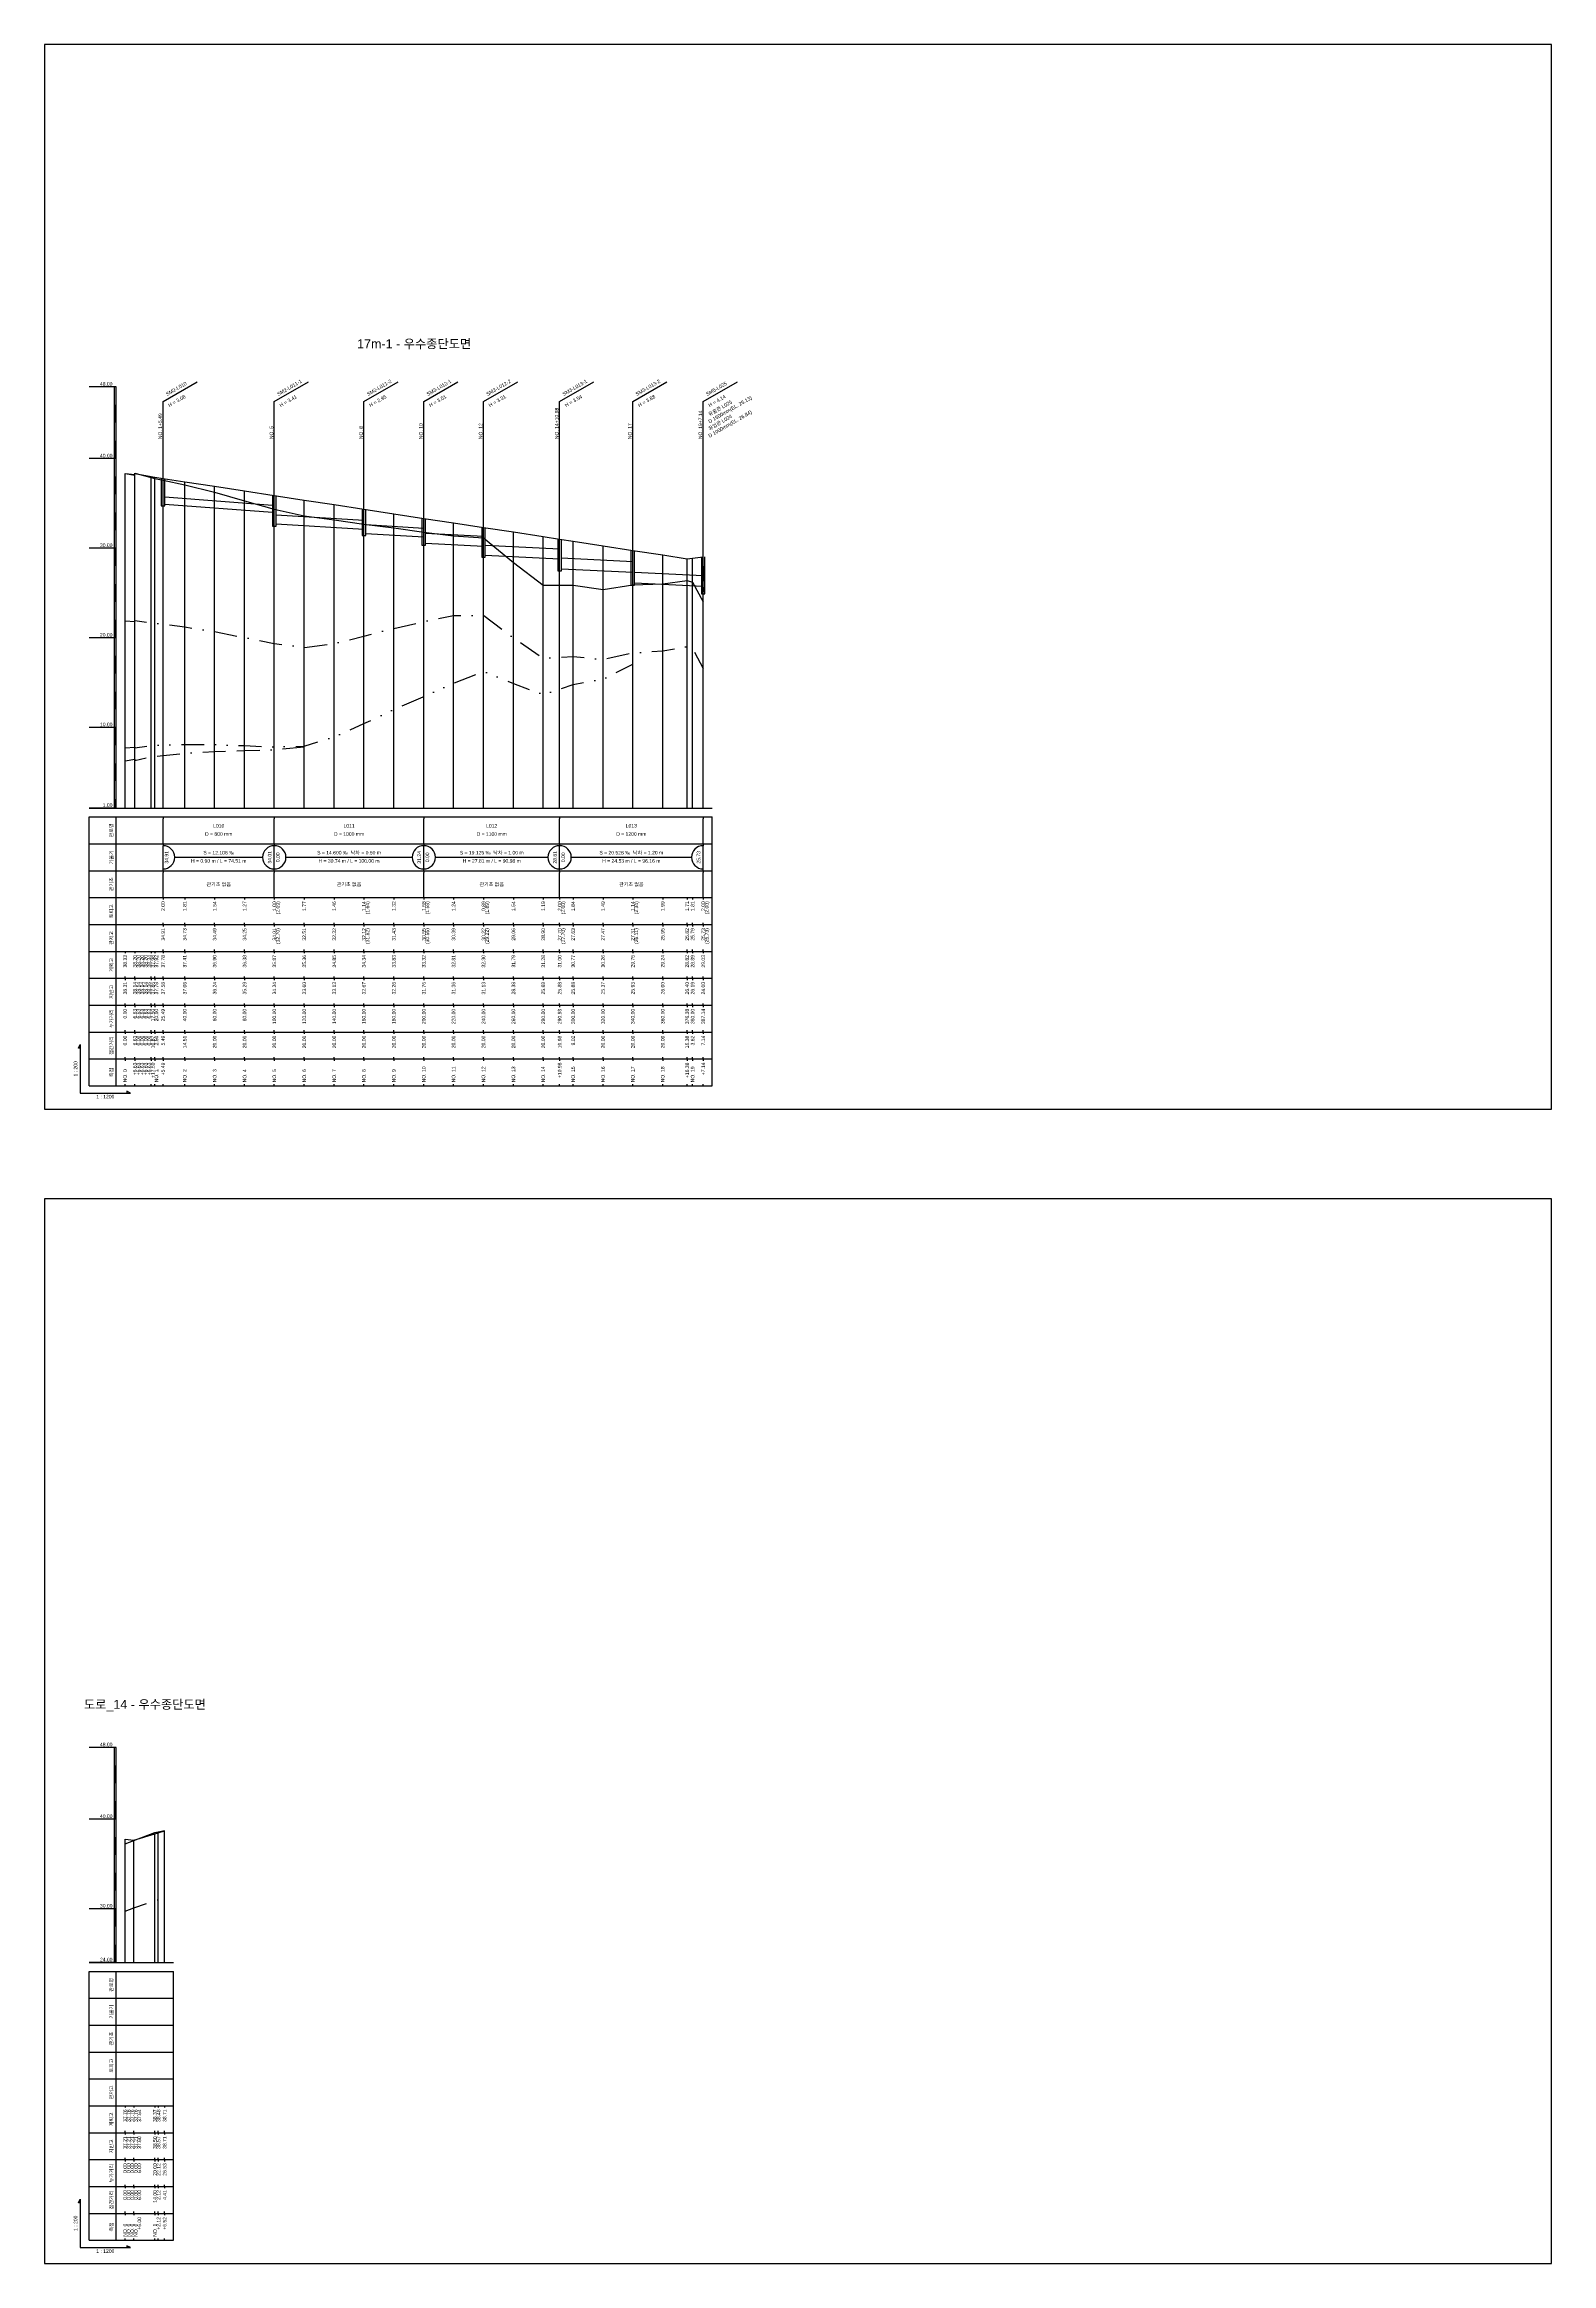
# Model space of a CAD drawing. Header units: millimetres. Extents: x -105495 to 3444, y -108190 to 2013.
# Drawn here: x 20 to 861, y -28336 to -27098 of the extents above; entities that cross this region are included whole.
import ezdxf
from ezdxf.enums import TextEntityAlignment as Align

# ---------------------------------------------------------------- set-up
doc = ezdxf.new("R2010")
doc.units = ezdxf.units.MM
for name, pattern in [('BORDER', [44.45, 12.7, -6.35, 12.7, -6.35, 0, -6.35]), ('DASHDOT', [25.4, 12.7, -6.35, 0, -6.35]), ('DIVIDE', [31.75, 12.7, -6.35, 0, -6.35, 0, -6.35])]:
    doc.linetypes.add(name, pattern=pattern)
for name, color, linetype in [('KZ_종단_계획선', 1, 'Continuous'), ('KZ_종단_관로', 4, 'Continuous'), ('KZ_종단_깃발', 7, 'Continuous'), ('KZ_종단_노선명', 7, 'Continuous'), ('KZ_종단_도각', 7, 'Continuous'), ('KZ_종단_맨홀', 4, 'Continuous'), ('KZ_종단_수직선', 7, 'Continuous'), ('KZ_종단_암선1', 56, 'DASHDOT'), ('KZ_종단_암선2', 4, 'DIVIDE'), ('KZ_종단_암선3', 6, 'BORDER'), ('KZ_종단_원형관', 4, 'Continuous'), ('KZ_종단_지반선', 3, 'Continuous'), ('KZ_종단_테이블문자', 7, 'Continuous'), ('KZ_종단_테이블선', 7, 'Continuous'), ('KZ_종단_폴대', 7, 'Continuous')]:
    doc.layers.add(name, color=color, linetype=linetype)
doc.styles.get("Standard").update_dxf_attribs({"font": 'arial.ttf'})

msp = doc.modelspace()

# ---------------------------------------------------------------- linework, layer by layer
at = {"layer": 'KZ_종단_계획선'}
for points in [[(65, -27337.3), (70.5, -27338), (70.5, -27338), (70.5, -27338), (70.5, -27338), (70.5, -27337.3), (79.6, -27339.1), (81.7, -27339.4), (86.2, -27340.1), (98.3, -27342), (115, -27344.5), (131.7, -27347.1), (148.3, -27349.6), (165, -27352.2), (181.7, -27354.7), (198.3, -27357.3), (215, -27359.8), (231.7, -27362.4), (248.3, -27364.9), (265, -27367.5), (281.7, -27370), (298.3, -27372.6), (307.5, -27374), (315, -27375.2), (331.7, -27377.7), (348.3, -27380.3), (365, -27382.8), (378.6, -27384.9), (381.7, -27384.6), (387.6, -27383.9)], [(65, -28099.2), (65, -28099.2), (65, -28099.2), (65, -28099.2), (70, -28099.8), (81.7, -28096.2), (83.4, -28095.6), (87.1, -28094.5)]]:
    msp.add_lwpolyline(points, dxfattribs=at)
at = {"layer": 'KZ_종단_관로'}
for p, q in [((87.2, -27350.4), (147.3, -27355)), ((87.2, -27354.4), (147.3, -27359)), ((149.3, -27360.5), (198.3, -27363.4)), ((149.3, -27365.5), (198.3, -27368.4)), ((199.3, -27365.9), (231.7, -27367.8)), ((199.3, -27370.9), (231.7, -27372.8)), ((232.7, -27370.7), (265, -27372.4)), ((232.7, -27376.2), (265, -27377.9)), ((266, -27377.4), (307.5, -27379.4)), ((266, -27382.9), (307.5, -27384.9)), ((308.5, -27384.5), (348.3, -27386.4)), ((308.5, -27390.5), (348.3, -27392.4)), ((349.3, -27392.4), (387.6, -27394.3)), ((349.3, -27398.4), (387.6, -27400.3))]:
    msp.add_line(p, q, dxfattribs=at)
at = {"layer": 'KZ_종단_깃발'}
for p, q in [((86.2, -27297.2), (105.3, -27286.2)), ((86.2, -27524), (86.2, -27297.2)), ((148.3, -27297.2), (167.4, -27286.2)), ((148.3, -27524), (148.3, -27297.2)), ((198.3, -27297.2), (217.4, -27286.2)), ((198.3, -27524), (198.3, -27297.2)), ((231.7, -27297.2), (250.7, -27286.2)), ((231.7, -27524), (231.7, -27297.2)), ((265, -27297.2), (284.1, -27286.2)), ((265, -27524), (265, -27297.2)), ((307.5, -27297.2), (326.5, -27286.2)), ((307.5, -27524), (307.5, -27297.2)), ((348.3, -27297.2), (367.4, -27286.2)), ((348.3, -27524), (348.3, -27297.2)), ((387.6, -27297.2), (406.7, -27286.2)), ((387.6, -27524), (387.6, -27297.2))]:
    msp.add_line(p, q, dxfattribs=at)
at = {"layer": 'KZ_종단_도각'}
for points in [[(20, -27692), (861, -27692), (861, -27098), (20, -27098)], [(20, -28336), (861, -28336), (861, -27742), (20, -27742)]]:
    msp.add_lwpolyline(points, close=True, dxfattribs=at)
at = {"layer": 'KZ_종단_맨홀'}
for points in [[(85.2, -27340.1), (85.2, -27355.5), (87.2, -27355.5), (87.2, -27340.1)], [(147.3, -27349.6), (147.3, -27366.7), (149.3, -27366.7), (149.3, -27349.6)], [(197.3, -27357.3), (197.3, -27372), (199.3, -27372), (199.3, -27357.3)], [(230.7, -27362.4), (230.7, -27377.4), (232.7, -27377.4), (232.7, -27362.4)], [(264, -27367.5), (264, -27384.1), (266, -27384.1), (266, -27367.5)], [(306.5, -27374), (306.5, -27391.7), (308.5, -27391.7), (308.5, -27374)], [(347.3, -27380.3), (347.3, -27399.7), (349.3, -27399.7), (349.3, -27380.3)], [(386.6, -27383.9), (386.6, -27404.6), (388.6, -27404.6), (388.6, -27383.9)]]:
    msp.add_lwpolyline(points, dxfattribs=at)
at = {"layer": 'KZ_종단_수직선'}
for p, q in [((65, -27524), (65, -27337.3)), ((70.5, -27524), (70.5, -27337.3)), ((70.5, -27524), (70.5, -27338)), ((70.5, -27524), (70.5, -27338)), ((70.5, -27524), (70.5, -27338)), ((70.5, -27524), (70.5, -27338)), ((79.6, -27524), (79.6, -27339.1)), ((81.7, -27524), (81.7, -27339.4)), ((86.2, -27524), (86.2, -27340.1)), ((98.3, -27524), (98.3, -27342)), ((115, -27524), (115, -27344.5)), ((131.7, -27524), (131.7, -27347.1)), ((148.3, -27524), (148.3, -27349.6)), ((165, -27524), (165, -27352.2)), ((181.7, -27524), (181.7, -27354.7)), ((198.3, -27524), (198.3, -27357.3)), ((215, -27524), (215, -27359.8)), ((231.7, -27524), (231.7, -27362.4)), ((248.3, -27524), (248.3, -27364.9)), ((265, -27524), (265, -27367.5)), ((281.7, -27524), (281.7, -27370)), ((298.3, -27524), (298.3, -27372.6)), ((307.5, -27524), (307.5, -27374)), ((315, -27524), (315, -27375.2)), ((331.7, -27524), (331.7, -27377.7)), ((348.3, -27524), (348.3, -27380.3)), ((365, -27524), (365, -27382.8)), ((381.7, -27524), (381.7, -27384.6)), ((387.6, -27524), (387.6, -27383.9)), ((378.6, -27524), (378.6, -27384.9)), ((65, -28168), (65, -28099.2)), ((65, -28168), (65, -28099.2)), ((65, -28168), (65, -28099.2)), ((65, -28168), (65, -28099.2)), ((65, -28168), (65, -28099.2)), ((65, -28168), (65, -28099.2)), ((65, -28168), (65, -28099.2)), ((70, -28168), (70, -28099.8)), ((81.7, -28168), (81.7, -28096.2)), ((83.4, -28168), (83.4, -28095.6)), ((87.1, -28168), (87.1, -28094.5))]:
    msp.add_line(p, q, dxfattribs=at)
at = {"layer": 'KZ_종단_암선1', "flags": 128}
for points in [[(65, -27419.6), (70.5, -27420), (70.5, -27420), (70.5, -27420), (70.5, -27420), (70.5, -27419.4), (79.6, -27420.6), (81.7, -27420.8), (86.2, -27421.4), (98.3, -27423), (115, -27425.6), (131.7, -27428.9), (148.3, -27432.2), (165, -27434.4), (181.7, -27432.2), (198.3, -27428.1), (215, -27423.8), (231.7, -27420), (248.3, -27416.6), (265, -27416.5), (281.7, -27429), (298.3, -27440.4), (307.5, -27439.9), (315, -27439.5), (331.7, -27441.1), (348.3, -27437.4), (365, -27436.4), (378.6, -27433.9), (381.7, -27435), (387.6, -27446.1)], [(65, -28139.4), (65, -28139.4), (65, -28139.4), (65, -28139.4), (70, -28137.6), (81.7, -28133.3), (83.4, -28133), (87.1, -28132.3)]]:
    msp.add_lwpolyline(points, dxfattribs=at)
at = {"layer": 'KZ_종단_암선2', "flags": 128}
msp.add_lwpolyline([(65, -27490.5), (70.5, -27490), (70.5, -27490), (70.5, -27490), (70.5, -27490), (70.5, -27490.4), (79.6, -27489.1), (81.7, -27489), (86.2, -27488.9), (98.3, -27488.6), (115, -27488.6), (131.7, -27489.2), (148.3, -27489.9), (165, -27489.5), (181.7, -27484.3), (198.3, -27476.9), (215, -27469.1), (231.7, -27461.8), (248.3, -27454.3), (265, -27447.8), (281.7, -27454.6), (298.3, -27460.7), (307.5, -27457.6), (315, -27455.1), (331.7, -27452.1), (348.3, -27443.8)], dxfattribs=at)
at = {"layer": 'KZ_종단_암선3', "flags": 128}
msp.add_lwpolyline([(65, -27497.7), (70.5, -27496.8), (70.5, -27496.8), (70.5, -27496.8), (70.5, -27496.8), (70.5, -27497.5), (79.6, -27495.3), (81.7, -27495.1), (86.2, -27494.7), (98.3, -27493.5), (115, -27492.4), (131.7, -27491.9), (148.3, -27491.4), (165, -27489.9)], dxfattribs=at)
at = {"layer": 'KZ_종단_원형관'}
for p, q in [((387, -27397), (387.1, -27396.4)), ((387.1, -27391.4), (387.2, -27390.9)), ((387.1, -27391.9), (387.1, -27391.4)), ((387.1, -27392.4), (387.1, -27391.9)), ((387.2, -27392.9), (387.1, -27392.4)), ((387.1, -27396.4), (387.2, -27395.9)), ((387.2, -27390), (387.3, -27389.7)), ((387.2, -27390.4), (387.2, -27390)), ((387.2, -27390.9), (387.2, -27390.4)), ((387.2, -27393.3), (387.2, -27392.9)), ((387.2, -27393.8), (387.2, -27393.3)), ((387.3, -27394.1), (387.2, -27393.8)), ((387.2, -27395.9), (387.3, -27395.5)), ((387.3, -27389.7), (387.4, -27389.4)), ((387.4, -27394.4), (387.3, -27394.1)), ((387.3, -27395.5), (387.4, -27395.1)), ((387.4, -27389.4), (387.5, -27389.2)), ((387.5, -27394.6), (387.4, -27394.4)), ((387.4, -27395.1), (387.5, -27395)), ((387.5, -27389), (387.6, -27389)), ((387.5, -27389.2), (387.5, -27389)), ((387.5, -27394.8), (387.5, -27394.6)), ((387.6, -27394.8), (387.5, -27394.8)), ((387.5, -27395), (387.6, -27394.9)), ((387.6, -27389), (387.7, -27389)), ((387.7, -27394.8), (387.6, -27394.8)), ((387.6, -27394.9), (387.7, -27395)), ((387.7, -27389), (387.8, -27389.2)), ((387.8, -27394.6), (387.7, -27394.8)), ((387.7, -27395), (387.9, -27395.1)), ((387.8, -27389.2), (387.9, -27389.4)), ((387.9, -27394.4), (387.8, -27394.6)), ((387.9, -27389.4), (387.9, -27389.7)), ((387.9, -27389.7), (388, -27390)), ((388, -27393.8), (387.9, -27394.1)), ((387.9, -27394.1), (387.9, -27394.4)), ((387.9, -27395.1), (388, -27395.5)), ((388, -27390), (388, -27390.4)), ((388, -27390.4), (388.1, -27390.9)), ((388.1, -27392.9), (388, -27393.3)), ((388, -27393.3), (388, -27393.8)), ((388, -27395.5), (388.1, -27395.9)), ((388.1, -27390.9), (388.1, -27391.4)), ((388.1, -27391.4), (388.1, -27391.9)), ((388.1, -27391.9), (388.1, -27392.4)), ((388.1, -27392.4), (388.1, -27392.9)), ((388.1, -27395.9), (388.2, -27396.4)), ((388.2, -27396.4), (388.2, -27397)), ((386.9, -27398.4), (387, -27397.7)), ((386.9, -27399.1), (386.9, -27398.4)), ((386.9, -27399.9), (386.9, -27399.1)), ((387, -27400.6), (386.9, -27399.9)), ((387, -27397.7), (387, -27397)), ((387, -27401.2), (387, -27400.6)), ((387.1, -27401.8), (387, -27401.2)), ((387.2, -27402.4), (387.1, -27401.8)), ((387.3, -27402.8), (387.2, -27402.4)), ((387.4, -27403.1), (387.3, -27402.8)), ((387.5, -27403.3), (387.4, -27403.1)), ((387.6, -27403.3), (387.5, -27403.3)), ((387.7, -27403.3), (387.6, -27403.3)), ((387.9, -27403.1), (387.7, -27403.3)), ((388, -27402.8), (387.9, -27403.1)), ((388.1, -27402.4), (388, -27402.8)), ((388.2, -27401.8), (388.1, -27402.4)), ((388.2, -27397), (388.3, -27397.7)), ((388.3, -27400.6), (388.2, -27401.2)), ((388.2, -27401.2), (388.2, -27401.8)), ((388.3, -27397.7), (388.3, -27398.4)), ((388.3, -27398.4), (388.3, -27399.1)), ((388.3, -27399.1), (388.3, -27399.9)), ((388.3, -27399.9), (388.3, -27400.6))]:
    msp.add_line(p, q, dxfattribs=at)
at = {"layer": 'KZ_종단_지반선', "flags": 128}
for points in [[(65, -27337.4), (70.5, -27338.3), (70.5, -27338.3), (70.5, -27338.3), (70.5, -27338.3), (70.5, -27337.2), (79.6, -27339.7), (81.7, -27340.1), (86.2, -27341.1), (98.3, -27343.7), (115, -27347.8), (131.7, -27352.6), (148.3, -27357.3), (165, -27361), (181.7, -27363.3), (198.3, -27365.7), (215, -27367.7), (231.7, -27370.2), (248.3, -27372.2), (265, -27373.3), (281.7, -27387.1), (298.3, -27399.6), (307.5, -27399.6), (315, -27399.6), (331.7, -27402.1), (348.3, -27399.4), (365, -27399), (378.6, -27397), (381.7, -27398), (387.6, -27409)], [(65, -28101.9), (65, -28101.9), (65, -28101.9), (65, -28101.9), (70, -28100), (81.7, -28095.5), (83.4, -28095.2), (87.1, -28094.4)]]:
    msp.add_lwpolyline(points, dxfattribs=at)
at = {"layer": 'KZ_종단_테이블문자'}
for p, q in [((86.2, -27529), (86.2, -27530)), ((86.2, -27543), (86.2, -27530)), ((148.3, -27529), (148.3, -27530)), ((148.3, -27529), (148.3, -27530)), ((148.3, -27543), (148.3, -27530)), ((148.3, -27543), (148.3, -27530)), ((231.7, -27529), (231.7, -27530)), ((231.7, -27529), (231.7, -27530)), ((231.7, -27543), (231.7, -27530)), ((231.7, -27543), (231.7, -27530)), ((307.5, -27529), (307.5, -27530)), ((307.5, -27529), (307.5, -27530)), ((307.5, -27543), (307.5, -27530)), ((307.5, -27543), (307.5, -27530)), ((387.6, -27529), (387.6, -27530)), ((387.6, -27543), (387.6, -27530)), ((86.2, -27544), (86.2, -27543)), ((86.2, -27544), (86.2, -27545)), ((86.2, -27558), (86.2, -27545)), ((148.3, -27544), (148.3, -27543)), ((148.3, -27544), (148.3, -27543)), ((148.3, -27544), (148.3, -27545)), ((148.3, -27544), (148.3, -27545)), ((148.3, -27558), (148.3, -27545)), ((148.3, -27558), (148.3, -27545)), ((231.7, -27544), (231.7, -27543)), ((231.7, -27544), (231.7, -27543)), ((231.7, -27544), (231.7, -27545)), ((231.7, -27544), (231.7, -27545)), ((231.7, -27558), (231.7, -27545)), ((231.7, -27558), (231.7, -27545)), ((307.5, -27544), (307.5, -27543)), ((307.5, -27544), (307.5, -27543)), ((307.5, -27544), (307.5, -27545)), ((307.5, -27544), (307.5, -27545)), ((307.5, -27558), (307.5, -27545)), ((307.5, -27558), (307.5, -27545)), ((387.6, -27544), (387.6, -27543)), ((387.6, -27544), (387.6, -27545)), ((387.6, -27558), (387.6, -27545)), ((92.7, -27551.5), (141.9, -27551.5)), ((154.7, -27551.5), (225.2, -27551.5)), ((238.1, -27551.5), (301.1, -27551.5)), ((313.9, -27551.5), (381.2, -27551.5)), ((86.2, -27559), (86.2, -27558)), ((86.2, -27559), (86.2, -27560)), ((86.2, -27573), (86.2, -27560)), ((148.3, -27559), (148.3, -27558)), ((148.3, -27559), (148.3, -27558)), ((148.3, -27559), (148.3, -27560)), ((148.3, -27559), (148.3, -27560)), ((148.3, -27573), (148.3, -27560)), ((148.3, -27573), (148.3, -27560)), ((231.7, -27559), (231.7, -27558)), ((231.7, -27559), (231.7, -27558)), ((231.7, -27559), (231.7, -27560)), ((231.7, -27559), (231.7, -27560)), ((231.7, -27573), (231.7, -27560)), ((231.7, -27573), (231.7, -27560)), ((307.5, -27559), (307.5, -27558)), ((307.5, -27559), (307.5, -27558)), ((307.5, -27559), (307.5, -27560)), ((307.5, -27559), (307.5, -27560)), ((307.5, -27573), (307.5, -27560)), ((307.5, -27573), (307.5, -27560)), ((387.6, -27559), (387.6, -27558)), ((387.6, -27559), (387.6, -27560)), ((387.6, -27573), (387.6, -27560)), ((86.2, -27574), (86.2, -27573)), ((148.3, -27574), (148.3, -27573)), ((148.3, -27574), (148.3, -27573)), ((231.7, -27574), (231.7, -27573)), ((231.7, -27574), (231.7, -27573)), ((307.5, -27574), (307.5, -27573)), ((307.5, -27574), (307.5, -27573)), ((387.6, -27574), (387.6, -27573))]:
    msp.add_line(p, q, dxfattribs=at)
for centre, start, end in [((86.2, -27551.5), 270, 90), ((148.3, -27551.5), 90, 270), ((148.3, -27551.5), 270, 90), ((231.7, -27551.5), 90, 270), ((231.7, -27551.5), 270, 90), ((307.5, -27551.5), 90, 270), ((307.5, -27551.5), 270, 90), ((387.6, -27551.5), 90, 270)]:
    msp.add_arc(centre, 6.5, start, end, dxfattribs=at)
at = {"layer": 'KZ_종단_테이블선'}
for p, q in [((45, -27524), (392.6, -27524)), ((45, -27544), (45, -27529)), ((45, -27529), (392.6, -27529)), ((60, -27544), (60, -27529)), ((392.6, -27544), (392.6, -27529)), ((45, -27559), (45, -27544)), ((45, -27544), (392.6, -27544)), ((60, -27559), (60, -27544)), ((392.6, -27559), (392.6, -27544)), ((45, -27574), (45, -27559)), ((45, -27559), (392.6, -27559)), ((60, -27574), (60, -27559)), ((392.6, -27574), (392.6, -27559)), ((45, -27589), (45, -27574)), ((45, -27574), (392.6, -27574)), ((60, -27589), (60, -27574)), ((86.2, -27574), (86.2, -27575)), ((98.3, -27574), (98.3, -27575)), ((115, -27574), (115, -27575)), ((131.7, -27574), (131.7, -27575)), ((148.3, -27574), (148.3, -27575)), ((165, -27574), (165, -27575)), ((181.7, -27574), (181.7, -27575)), ((198.3, -27574), (198.3, -27575)), ((215, -27574), (215, -27575)), ((231.7, -27574), (231.7, -27575)), ((248.3, -27574), (248.3, -27575)), ((265, -27574), (265, -27575)), ((281.7, -27574), (281.7, -27575)), ((298.3, -27574), (298.3, -27575)), ((307.5, -27574), (307.5, -27575)), ((315, -27574), (315, -27575)), ((331.7, -27574), (331.7, -27575)), ((348.3, -27574), (348.3, -27575)), ((365, -27574), (365, -27575)), ((378.6, -27574), (378.6, -27575)), ((381.7, -27574), (381.7, -27575)), ((387.6, -27574), (387.6, -27575)), ((392.6, -27589), (392.6, -27574)), ((45, -27604), (45, -27589)), ((45, -27589), (392.6, -27589)), ((60, -27604), (60, -27589)), ((86.2, -27589), (86.2, -27588)), ((86.2, -27589), (86.2, -27590)), ((98.3, -27589), (98.3, -27588)), ((98.3, -27589), (98.3, -27590)), ((115, -27589), (115, -27588)), ((115, -27589), (115, -27590)), ((131.7, -27589), (131.7, -27588)), ((131.7, -27589), (131.7, -27590)), ((148.3, -27589), (148.3, -27588)), ((148.3, -27589), (148.3, -27590)), ((165, -27589), (165, -27588)), ((165, -27589), (165, -27590)), ((181.7, -27589), (181.7, -27588)), ((181.7, -27589), (181.7, -27590)), ((198.3, -27589), (198.3, -27588)), ((198.3, -27589), (198.3, -27590)), ((215, -27589), (215, -27588)), ((215, -27589), (215, -27590)), ((231.7, -27589), (231.7, -27588)), ((231.7, -27589), (231.7, -27590)), ((248.3, -27589), (248.3, -27588)), ((248.3, -27589), (248.3, -27590)), ((265, -27589), (265, -27588)), ((265, -27589), (265, -27590)), ((281.7, -27589), (281.7, -27588)), ((281.7, -27589), (281.7, -27590)), ((298.3, -27589), (298.3, -27588)), ((298.3, -27589), (298.3, -27590)), ((307.5, -27589), (307.5, -27588)), ((307.5, -27589), (307.5, -27590)), ((315, -27589), (315, -27588)), ((315, -27589), (315, -27590)), ((331.7, -27589), (331.7, -27588)), ((331.7, -27589), (331.7, -27590)), ((348.3, -27589), (348.3, -27588)), ((348.3, -27589), (348.3, -27590)), ((365, -27589), (365, -27588)), ((365, -27589), (365, -27590)), ((378.6, -27589), (378.6, -27588)), ((378.6, -27589), (378.6, -27590)), ((381.7, -27589), (381.7, -27588)), ((381.7, -27589), (381.7, -27590)), ((387.6, -27589), (387.6, -27588)), ((387.6, -27589), (387.6, -27590)), ((392.6, -27604), (392.6, -27589)), ((45, -27619), (45, -27604)), ((45, -27604), (392.6, -27604)), ((60, -27619), (60, -27604)), ((65, -27604), (65, -27605)), ((70.5, -27604), (70.5, -27605)), ((70.5, -27604), (70.5, -27605)), ((70.5, -27604), (70.5, -27605)), ((70.5, -27604), (70.5, -27605)), ((70.5, -27604), (70.5, -27605)), ((79.6, -27604), (79.6, -27605)), ((81.7, -27604), (81.7, -27605)), ((86.2, -27604), (86.2, -27603)), ((86.2, -27604), (86.2, -27605)), ((98.3, -27604), (98.3, -27603)), ((98.3, -27604), (98.3, -27605)), ((115, -27604), (115, -27603)), ((115, -27604), (115, -27605)), ((131.7, -27604), (131.7, -27603)), ((131.7, -27604), (131.7, -27605)), ((148.3, -27604), (148.3, -27603)), ((148.3, -27604), (148.3, -27605)), ((165, -27604), (165, -27603)), ((165, -27604), (165, -27605)), ((181.7, -27604), (181.7, -27603)), ((181.7, -27604), (181.7, -27605)), ((198.3, -27604), (198.3, -27603)), ((198.3, -27604), (198.3, -27605)), ((215, -27604), (215, -27603)), ((215, -27604), (215, -27605)), ((231.7, -27604), (231.7, -27603)), ((231.7, -27604), (231.7, -27605)), ((248.3, -27604), (248.3, -27603)), ((248.3, -27604), (248.3, -27605)), ((265, -27604), (265, -27603)), ((265, -27604), (265, -27605)), ((281.7, -27604), (281.7, -27603)), ((281.7, -27604), (281.7, -27605)), ((298.3, -27604), (298.3, -27603)), ((298.3, -27604), (298.3, -27605)), ((307.5, -27604), (307.5, -27603)), ((307.5, -27604), (307.5, -27605)), ((315, -27604), (315, -27603)), ((315, -27604), (315, -27605)), ((331.7, -27604), (331.7, -27603)), ((331.7, -27604), (331.7, -27605)), ((348.3, -27604), (348.3, -27603)), ((348.3, -27604), (348.3, -27605)), ((365, -27604), (365, -27603)), ((365, -27604), (365, -27605)), ((378.6, -27604), (378.6, -27603)), ((378.6, -27604), (378.6, -27605)), ((381.7, -27604), (381.7, -27603)), ((381.7, -27604), (381.7, -27605)), ((387.6, -27604), (387.6, -27603)), ((387.6, -27604), (387.6, -27605)), ((392.6, -27619), (392.6, -27604)), ((45, -27634), (45, -27619)), ((45, -27619), (392.6, -27619)), ((60, -27634), (60, -27619)), ((65, -27619), (65, -27618)), ((65, -27619), (65, -27620)), ((70.5, -27619), (70.5, -27618)), ((70.5, -27619), (70.5, -27618)), ((70.5, -27619), (70.5, -27618)), ((70.5, -27619), (70.5, -27618)), ((70.5, -27619), (70.5, -27618)), ((70.5, -27619), (70.5, -27620)), ((70.5, -27619), (70.5, -27620)), ((70.5, -27619), (70.5, -27620)), ((70.5, -27619), (70.5, -27620)), ((70.5, -27619), (70.5, -27620)), ((79.6, -27619), (79.6, -27618)), ((79.6, -27619), (79.6, -27620)), ((81.7, -27619), (81.7, -27618)), ((81.7, -27619), (81.7, -27620)), ((86.2, -27619), (86.2, -27618)), ((86.2, -27619), (86.2, -27620)), ((98.3, -27619), (98.3, -27618)), ((98.3, -27619), (98.3, -27620)), ((115, -27619), (115, -27618)), ((115, -27619), (115, -27620)), ((131.7, -27619), (131.7, -27618)), ((131.7, -27619), (131.7, -27620)), ((148.3, -27619), (148.3, -27618)), ((148.3, -27619), (148.3, -27620)), ((165, -27619), (165, -27618)), ((165, -27619), (165, -27620)), ((181.7, -27619), (181.7, -27618)), ((181.7, -27619), (181.7, -27620)), ((198.3, -27619), (198.3, -27618)), ((198.3, -27619), (198.3, -27620)), ((215, -27619), (215, -27618)), ((215, -27619), (215, -27620)), ((231.7, -27619), (231.7, -27618)), ((231.7, -27619), (231.7, -27620)), ((248.3, -27619), (248.3, -27618)), ((248.3, -27619), (248.3, -27620)), ((265, -27619), (265, -27618)), ((265, -27619), (265, -27620)), ((281.7, -27619), (281.7, -27618)), ((281.7, -27619), (281.7, -27620)), ((298.3, -27619), (298.3, -27618)), ((298.3, -27619), (298.3, -27620)), ((307.5, -27619), (307.5, -27618)), ((307.5, -27619), (307.5, -27620)), ((315, -27619), (315, -27618)), ((315, -27619), (315, -27620)), ((331.7, -27619), (331.7, -27618)), ((331.7, -27619), (331.7, -27620)), ((348.3, -27619), (348.3, -27618)), ((348.3, -27619), (348.3, -27620)), ((365, -27619), (365, -27618)), ((365, -27619), (365, -27620)), ((378.6, -27619), (378.6, -27618)), ((378.6, -27619), (378.6, -27620)), ((381.7, -27619), (381.7, -27618)), ((381.7, -27619), (381.7, -27620)), ((387.6, -27619), (387.6, -27618)), ((387.6, -27619), (387.6, -27620)), ((392.6, -27634), (392.6, -27619)), ((45, -27649), (45, -27634)), ((45, -27634), (392.6, -27634)), ((60, -27649), (60, -27634)), ((65, -27634), (65, -27633)), ((65, -27634), (65, -27635)), ((70.5, -27634), (70.5, -27633)), ((70.5, -27634), (70.5, -27633)), ((70.5, -27634), (70.5, -27633)), ((70.5, -27634), (70.5, -27633)), ((70.5, -27634), (70.5, -27633)), ((70.5, -27634), (70.5, -27635)), ((70.5, -27634), (70.5, -27635)), ((70.5, -27634), (70.5, -27635)), ((70.5, -27634), (70.5, -27635)), ((70.5, -27634), (70.5, -27635)), ((79.6, -27634), (79.6, -27633)), ((79.6, -27634), (79.6, -27635)), ((81.7, -27634), (81.7, -27633)), ((81.7, -27634), (81.7, -27635)), ((86.2, -27634), (86.2, -27633)), ((86.2, -27634), (86.2, -27635)), ((98.3, -27634), (98.3, -27633)), ((98.3, -27634), (98.3, -27635)), ((115, -27634), (115, -27633)), ((115, -27634), (115, -27635)), ((131.7, -27634), (131.7, -27633)), ((131.7, -27634), (131.7, -27635)), ((148.3, -27634), (148.3, -27633)), ((148.3, -27634), (148.3, -27635)), ((165, -27634), (165, -27633)), ((165, -27634), (165, -27635)), ((181.7, -27634), (181.7, -27633)), ((181.7, -27634), (181.7, -27635)), ((198.3, -27634), (198.3, -27633)), ((198.3, -27634), (198.3, -27635)), ((215, -27634), (215, -27633)), ((215, -27634), (215, -27635)), ((231.7, -27634), (231.7, -27633)), ((231.7, -27634), (231.7, -27635)), ((248.3, -27634), (248.3, -27633)), ((248.3, -27634), (248.3, -27635)), ((265, -27634), (265, -27633)), ((265, -27634), (265, -27635)), ((281.7, -27634), (281.7, -27633)), ((281.7, -27634), (281.7, -27635)), ((298.3, -27634), (298.3, -27633)), ((298.3, -27634), (298.3, -27635)), ((307.5, -27634), (307.5, -27633)), ((307.5, -27634), (307.5, -27635)), ((315, -27634), (315, -27633)), ((315, -27634), (315, -27635)), ((331.7, -27634), (331.7, -27633)), ((331.7, -27634), (331.7, -27635)), ((348.3, -27634), (348.3, -27633)), ((348.3, -27634), (348.3, -27635)), ((365, -27634), (365, -27633)), ((365, -27634), (365, -27635)), ((378.6, -27634), (378.6, -27633)), ((378.6, -27634), (378.6, -27635)), ((381.7, -27634), (381.7, -27633)), ((381.7, -27634), (381.7, -27635)), ((387.6, -27634), (387.6, -27633)), ((387.6, -27634), (387.6, -27635)), ((392.6, -27649), (392.6, -27634)), ((45, -27664), (45, -27649)), ((45, -27649), (392.6, -27649)), ((60, -27664), (60, -27649)), ((65, -27649), (65, -27648)), ((65, -27649), (65, -27650)), ((70.5, -27649), (70.5, -27648)), ((70.5, -27649), (70.5, -27648)), ((70.5, -27649), (70.5, -27648)), ((70.5, -27649), (70.5, -27648)), ((70.5, -27649), (70.5, -27648)), ((70.5, -27649), (70.5, -27650)), ((70.5, -27649), (70.5, -27650)), ((70.5, -27649), (70.5, -27650)), ((70.5, -27649), (70.5, -27650)), ((70.5, -27649), (70.5, -27650)), ((79.6, -27649), (79.6, -27648)), ((79.6, -27649), (79.6, -27650)), ((81.7, -27649), (81.7, -27648)), ((81.7, -27649), (81.7, -27650)), ((86.2, -27649), (86.2, -27648)), ((86.2, -27649), (86.2, -27650)), ((98.3, -27649), (98.3, -27648)), ((98.3, -27649), (98.3, -27650)), ((115, -27649), (115, -27648)), ((115, -27649), (115, -27650)), ((131.7, -27649), (131.7, -27648)), ((131.7, -27649), (131.7, -27650)), ((148.3, -27649), (148.3, -27648)), ((148.3, -27649), (148.3, -27650)), ((165, -27649), (165, -27648)), ((165, -27649), (165, -27650)), ((181.7, -27649), (181.7, -27648)), ((181.7, -27649), (181.7, -27650)), ((198.3, -27649), (198.3, -27648)), ((198.3, -27649), (198.3, -27650)), ((215, -27649), (215, -27648)), ((215, -27649), (215, -27650)), ((231.7, -27649), (231.7, -27648)), ((231.7, -27649), (231.7, -27650)), ((248.3, -27649), (248.3, -27648)), ((248.3, -27649), (248.3, -27650)), ((265, -27649), (265, -27648)), ((265, -27649), (265, -27650)), ((281.7, -27649), (281.7, -27648)), ((281.7, -27649), (281.7, -27650)), ((298.3, -27649), (298.3, -27648)), ((298.3, -27649), (298.3, -27650)), ((307.5, -27649), (307.5, -27648)), ((307.5, -27649), (307.5, -27650)), ((315, -27649), (315, -27648)), ((315, -27649), (315, -27650)), ((331.7, -27649), (331.7, -27648)), ((331.7, -27649), (331.7, -27650)), ((348.3, -27649), (348.3, -27648)), ((348.3, -27649), (348.3, -27650)), ((365, -27649), (365, -27648)), ((365, -27649), (365, -27650)), ((378.6, -27649), (378.6, -27648)), ((378.6, -27649), (378.6, -27650)), ((381.7, -27649), (381.7, -27648)), ((381.7, -27649), (381.7, -27650)), ((387.6, -27649), (387.6, -27648)), ((387.6, -27649), (387.6, -27650)), ((392.6, -27664), (392.6, -27649)), ((45, -27679), (45, -27664)), ((45, -27664), (392.6, -27664)), ((60, -27679), (60, -27664)), ((65, -27664), (65, -27663)), ((65, -27664), (65, -27665)), ((70.5, -27664), (70.5, -27663)), ((70.5, -27664), (70.5, -27663)), ((70.5, -27664), (70.5, -27663)), ((70.5, -27664), (70.5, -27663)), ((70.5, -27664), (70.5, -27663)), ((70.5, -27664), (70.5, -27665)), ((70.5, -27664), (70.5, -27665)), ((70.5, -27664), (70.5, -27665)), ((70.5, -27664), (70.5, -27665)), ((70.5, -27664), (70.5, -27665)), ((79.6, -27664), (79.6, -27663)), ((79.6, -27664), (79.6, -27665)), ((81.7, -27664), (81.7, -27663)), ((81.7, -27664), (81.7, -27665)), ((86.2, -27664), (86.2, -27663)), ((86.2, -27664), (86.2, -27665)), ((98.3, -27664), (98.3, -27663)), ((98.3, -27664), (98.3, -27665)), ((115, -27664), (115, -27663)), ((115, -27664), (115, -27665)), ((131.7, -27664), (131.7, -27663)), ((131.7, -27664), (131.7, -27665)), ((148.3, -27664), (148.3, -27663)), ((148.3, -27664), (148.3, -27665)), ((165, -27664), (165, -27663)), ((165, -27664), (165, -27665)), ((181.7, -27664), (181.7, -27663)), ((181.7, -27664), (181.7, -27665)), ((198.3, -27664), (198.3, -27663)), ((198.3, -27664), (198.3, -27665)), ((215, -27664), (215, -27663)), ((215, -27664), (215, -27665)), ((231.7, -27664), (231.7, -27663)), ((231.7, -27664), (231.7, -27665)), ((248.3, -27664), (248.3, -27663)), ((248.3, -27664), (248.3, -27665)), ((265, -27664), (265, -27663)), ((265, -27664), (265, -27665)), ((281.7, -27664), (281.7, -27663)), ((281.7, -27664), (281.7, -27665)), ((298.3, -27664), (298.3, -27663)), ((298.3, -27664), (298.3, -27665)), ((307.5, -27664), (307.5, -27663)), ((307.5, -27664), (307.5, -27665)), ((315, -27664), (315, -27663)), ((315, -27664), (315, -27665)), ((331.7, -27664), (331.7, -27663)), ((331.7, -27664), (331.7, -27665)), ((348.3, -27664), (348.3, -27663)), ((348.3, -27664), (348.3, -27665)), ((365, -27664), (365, -27663)), ((365, -27664), (365, -27665)), ((378.6, -27664), (378.6, -27663)), ((378.6, -27664), (378.6, -27665)), ((381.7, -27664), (381.7, -27663)), ((381.7, -27664), (381.7, -27665)), ((387.6, -27664), (387.6, -27663)), ((387.6, -27664), (387.6, -27665)), ((392.6, -27679), (392.6, -27664)), ((45, -27679), (392.6, -27679)), ((65, -27679), (65, -27678)), ((70.5, -27679), (70.5, -27678)), ((70.5, -27679), (70.5, -27678)), ((70.5, -27679), (70.5, -27678)), ((70.5, -27679), (70.5, -27678)), ((70.5, -27679), (70.5, -27678)), ((79.6, -27679), (79.6, -27678)), ((81.7, -27679), (81.7, -27678)), ((86.2, -27679), (86.2, -27678)), ((98.3, -27679), (98.3, -27678)), ((115, -27679), (115, -27678)), ((131.7, -27679), (131.7, -27678)), ((148.3, -27679), (148.3, -27678)), ((165, -27679), (165, -27678)), ((181.7, -27679), (181.7, -27678)), ((198.3, -27679), (198.3, -27678)), ((215, -27679), (215, -27678)), ((231.7, -27679), (231.7, -27678)), ((248.3, -27679), (248.3, -27678)), ((265, -27679), (265, -27678)), ((281.7, -27679), (281.7, -27678)), ((298.3, -27679), (298.3, -27678)), ((307.5, -27679), (307.5, -27678)), ((315, -27679), (315, -27678)), ((331.7, -27679), (331.7, -27678)), ((348.3, -27679), (348.3, -27678)), ((365, -27679), (365, -27678)), ((378.6, -27679), (378.6, -27678)), ((381.7, -27679), (381.7, -27678)), ((387.6, -27679), (387.6, -27678)), ((45, -28168), (92.1, -28168)), ((45, -28188), (45, -28173)), ((45, -28173), (92.1, -28173)), ((60, -28188), (60, -28173)), ((92.1, -28188), (92.1, -28173)), ((45, -28203), (45, -28188)), ((45, -28188), (92.1, -28188)), ((60, -28203), (60, -28188)), ((92.1, -28203), (92.1, -28188)), ((45, -28218), (45, -28203)), ((45, -28203), (92.1, -28203)), ((60, -28218), (60, -28203)), ((92.1, -28218), (92.1, -28203)), ((45, -28233), (45, -28218)), ((45, -28218), (92.1, -28218)), ((60, -28233), (60, -28218)), ((92.1, -28233), (92.1, -28218)), ((45, -28248), (45, -28233)), ((45, -28233), (92.1, -28233)), ((60, -28248), (60, -28233)), ((92.1, -28248), (92.1, -28233)), ((45, -28263), (45, -28248)), ((45, -28248), (92.1, -28248)), ((60, -28263), (60, -28248)), ((65, -28248), (65, -28249)), ((65, -28248), (65, -28249)), ((65, -28248), (65, -28249)), ((65, -28248), (65, -28249)), ((70, -28248), (70, -28249)), ((81.7, -28248), (81.7, -28249)), ((83.4, -28248), (83.4, -28249)), ((87.1, -28248), (87.1, -28249)), ((92.1, -28263), (92.1, -28248)), ((45, -28278), (45, -28263)), ((45, -28263), (92.1, -28263)), ((60, -28278), (60, -28263)), ((65, -28263), (65, -28262)), ((65, -28263), (65, -28262)), ((65, -28263), (65, -28262)), ((65, -28263), (65, -28262)), ((65, -28263), (65, -28264)), ((65, -28263), (65, -28264)), ((65, -28263), (65, -28264)), ((65, -28263), (65, -28264)), ((70, -28263), (70, -28262)), ((70, -28263), (70, -28264)), ((81.7, -28263), (81.7, -28262)), ((81.7, -28263), (81.7, -28264)), ((83.4, -28263), (83.4, -28262)), ((83.4, -28263), (83.4, -28264)), ((87.1, -28263), (87.1, -28262)), ((87.1, -28263), (87.1, -28264)), ((92.1, -28278), (92.1, -28263)), ((45, -28293), (45, -28278)), ((45, -28278), (92.1, -28278)), ((60, -28293), (60, -28278)), ((65, -28278), (65, -28277)), ((65, -28278), (65, -28277)), ((65, -28278), (65, -28277)), ((65, -28278), (65, -28277)), ((65, -28278), (65, -28279)), ((65, -28278), (65, -28279)), ((65, -28278), (65, -28279)), ((65, -28278), (65, -28279)), ((70, -28278), (70, -28277)), ((70, -28278), (70, -28279)), ((81.7, -28278), (81.7, -28277)), ((81.7, -28278), (81.7, -28279)), ((83.4, -28278), (83.4, -28277)), ((83.4, -28278), (83.4, -28279)), ((87.1, -28278), (87.1, -28277)), ((87.1, -28278), (87.1, -28279)), ((92.1, -28293), (92.1, -28278)), ((45, -28308), (45, -28293)), ((45, -28293), (92.1, -28293)), ((60, -28308), (60, -28293)), ((65, -28293), (65, -28292)), ((65, -28293), (65, -28292)), ((65, -28293), (65, -28292)), ((65, -28293), (65, -28292)), ((65, -28293), (65, -28294)), ((65, -28293), (65, -28294)), ((65, -28293), (65, -28294)), ((65, -28293), (65, -28294)), ((70, -28293), (70, -28292)), ((70, -28293), (70, -28294)), ((81.7, -28293), (81.7, -28292)), ((81.7, -28293), (81.7, -28294)), ((83.4, -28293), (83.4, -28292)), ((83.4, -28293), (83.4, -28294)), ((87.1, -28293), (87.1, -28292)), ((87.1, -28293), (87.1, -28294)), ((92.1, -28308), (92.1, -28293)), ((45, -28323), (45, -28308)), ((45, -28308), (92.1, -28308)), ((60, -28323), (60, -28308)), ((65, -28308), (65, -28307)), ((65, -28308), (65, -28307)), ((65, -28308), (65, -28307)), ((65, -28308), (65, -28307)), ((65, -28308), (65, -28309)), ((65, -28308), (65, -28309)), ((65, -28308), (65, -28309)), ((65, -28308), (65, -28309)), ((70, -28308), (70, -28307)), ((70, -28308), (70, -28309)), ((81.7, -28308), (81.7, -28307)), ((81.7, -28308), (81.7, -28309)), ((83.4, -28308), (83.4, -28307)), ((83.4, -28308), (83.4, -28309)), ((87.1, -28308), (87.1, -28307)), ((87.1, -28308), (87.1, -28309)), ((92.1, -28323), (92.1, -28308)), ((45, -28323), (92.1, -28323)), ((65, -28323), (65, -28322)), ((65, -28323), (65, -28322)), ((65, -28323), (65, -28322)), ((65, -28323), (65, -28322)), ((70, -28323), (70, -28322)), ((81.7, -28323), (81.7, -28322)), ((83.4, -28323), (83.4, -28322)), ((87.1, -28323), (87.1, -28322))]:
    msp.add_line(p, q, dxfattribs=at)
for points in [[(40, -27658), (39, -27658), (40, -27656), (40, -27683), (68, -27683), (66, -27682), (66, -27683)], [(40, -28302), (39, -28302), (40, -28300), (40, -28327), (68, -28327), (66, -28326), (66, -28327)]]:
    msp.add_lwpolyline(points, dxfattribs=at)
at = {"layer": 'KZ_종단_폴대'}
for p, q in [((60, -27289), (45, -27289)), ((60, -27329), (45, -27329)), ((60, -27379), (45, -27379)), ((60, -27429), (45, -27429)), ((60, -27479), (45, -27479)), ((60, -27524), (45, -27524)), ((60, -28048), (45, -28048)), ((60, -28088), (45, -28088)), ((60, -28138), (45, -28138)), ((60, -28168), (45, -28168))]:
    msp.add_line(p, q, dxfattribs=at)
for points in [[(60, -27524), (60, -27289), (59, -27289), (59, -27524), (60, -27524)], [(60, -28168), (60, -28048), (59, -28048), (59, -28168), (60, -28168)]]:
    msp.add_lwpolyline(points, dxfattribs=at)
at = {"layer": 'KZ_종단_폴대', "const_width": 1}
for points in [[(59.5, -27309), (59.5, -27299)], [(59.5, -27329), (59.5, -27319)], [(59.5, -27349), (59.5, -27339)], [(59.5, -27369), (59.5, -27359)], [(59.5, -27389), (59.5, -27379)], [(59.5, -27409), (59.5, -27399)], [(59.5, -27429), (59.5, -27419)], [(59.5, -27449), (59.5, -27439)], [(59.5, -27469), (59.5, -27459)], [(59.5, -27489), (59.5, -27479)], [(59.5, -27509), (59.5, -27499)], [(59.5, -27524), (59.5, -27519)], [(59.5, -28068), (59.5, -28058)], [(59.5, -28088), (59.5, -28078)], [(59.5, -28108), (59.5, -28098)], [(59.5, -28128), (59.5, -28118)], [(59.5, -28148), (59.5, -28138)], [(59.5, -28168), (59.5, -28158)]]:
    msp.add_lwpolyline(points, dxfattribs=at)

# ---------------------------------------------------------------- texts
at = {"layer": 'KZ_종단_깃발'}
for s, rotation, p in [('SM2-L011-1', 30, (150.9, -27294.7)), ('SM2-L011-2', 30, (200.9, -27294.7)), ('SM3-L012-1', 30, (234.3, -27294.7)), ('SM3-L012-2', 30, (267.6, -27294.7)), ('SM3-L013-1', 30, (310.1, -27294.7)), ('SM3-L013-2', 30, (350.9, -27294.7)), ('SM2-L010', 30, (88.8, -27294.7)), ('SM5-L025', 30, (390.2, -27294.7)), ('NO. 1+5.49', 90, (86.2, -27318.2)), ('NO. 10', 90, (231.7, -27318.2)), ('NO. 12', 90, (265, -27318.2)), ('NO. 14+10.98', 90, (307.5, -27318.2)), ('NO. 17', 90, (348.3, -27318.2)), ('NO. 19+7.14', 90, (387.6, -27318.2)), ('NO. 5', 90, (148.3, -27318.2)), ('NO. 8', 90, (198.3, -27318.2))]:
    msp.add_text(s, height=2, rotation=rotation, dxfattribs=at).set_placement(p, align=Align.BOTTOM_LEFT)
for s, p in [('H = 3.08', (88.8, -27298.7)), ('H = 3.41', (150.9, -27298.7)), ('H = 2.95', (200.9, -27298.7)), ('H = 3.01', (234.3, -27298.7)), ('H = 3.31', (267.6, -27298.7)), ('H = 3.54', (310.1, -27298.7)), ('H = 3.88', (350.9, -27298.7)), ('H = 4.14', (390.2, -27298.7)), ('D 1500mm(EL. 25.13)', (390.2, -27307.7)), ('유출관 L025', (390.2, -27303.7)), ('D 1000mm(EL. 26.84)', (390.2, -27315.7)), ('유입관 L024', (390.2, -27311.7))]:
    msp.add_text(s, height=2, rotation=30, dxfattribs=at).set_placement(p, align=Align.TOP_LEFT)
at = {"layer": 'KZ_종단_노선명'}
for s, p in [('17m-1 - 우수종단도면', (226.3, -27269)), ('도로_14 - 우수종단도면', (76.1, -28028))]:
    msp.add_text(s, height=5, dxfattribs=at).set_placement(p, align=Align.BOTTOM_CENTER)
at = {"layer": 'KZ_종단_테이블문자'}
for s, p in [('L010', (117.3, -27535.5)), ('L011', (190, -27535.5)), ('L012', (269.6, -27535.5)), ('L013', (347.5, -27535.5)), ('S = 12.106 ‰', (117.3, -27550.5)), ('S = 14.600 ‰  낙차 = 0.50 m', (190, -27550.5)), ('S = 19.125 ‰  낙차 = 1.00 m', (269.6, -27550.5)), ('S = 20.528 ‰  낙차 = 1.20 m', (347.5, -27550.5))]:
    msp.add_text(s, height=2, dxfattribs=at).set_placement(p, align=Align.BOTTOM_CENTER)
for s, p in [('D = 800 mm', (117.3, -27537.5)), ('D = 1000 mm', (190, -27537.5)), ('D = 1100 mm', (269.6, -27537.5)), ('D = 1200 mm', (347.5, -27537.5)), ('H = 0.90 m / L = 74.51 m', (117.3, -27552.5)), ('H = 30.74 m / L = 100.00 m', (190, -27552.5)), ('H = 27.81 m / L = 90.98 m', (269.6, -27552.5)), ('H = 24.53 m / L = 96.16 m', (347.5, -27552.5))]:
    msp.add_text(s, height=2, dxfattribs=at).set_placement(p, align=Align.TOP_CENTER)
for s, p in [('34.91', (87.2, -27551.5)), ('0.00', (149.3, -27551.5)), ('0.00', (232.7, -27551.5)), ('0.00', (308.5, -27551.5))]:
    msp.add_text(s, height=2, rotation=90, dxfattribs=at).set_placement(p, align=Align.TOP_CENTER)
for s, p in [('34.01', (147.3, -27551.5)), ('31.24', (230.7, -27551.5)), ('28.81', (306.5, -27551.5)), ('25.73', (386.6, -27551.5))]:
    msp.add_text(s, height=2, rotation=90, dxfattribs=at).set_placement(p, align=Align.BOTTOM_CENTER)
for p in [(117.3, -27566.5), (190, -27566.5), (269.6, -27566.5), (347.5, -27566.5)]:
    msp.add_text('관기초 없음', height=2, dxfattribs=at).set_placement(p, align=Align.MIDDLE_CENTER)
for s, p in [('2.00', (86.2, -27576)), ('1.81', (98.3, -27576)), ('1.54', (115, -27576)), ('1.27', (131.7, -27576)), ('1.00', (148.3, -27576)), ('(2.09)', (150.3, -27576)), ('1.77', (165, -27576)), ('1.46', (181.7, -27576)), ('1.14', (198.3, -27576)), ('(1.64)', (200.3, -27576)), ('1.32', (215, -27576)), ('1.58', (231.7, -27576)), ('(1.58)', (233.7, -27576)), ('1.24', (248.3, -27576)), ('0.89', (265, -27576)), ('(1.89)', (267, -27576)), ('1.54', (281.7, -27576)), ('1.19', (298.3, -27576)), ('2.00', (307.5, -27576)), ('(2.00)', (309.5, -27576)), ('1.84', (315, -27576)), ('1.49', (331.7, -27576)), ('1.14', (348.3, -27576)), ('(2.34)', (350.3, -27576)), ('1.99', (365, -27576)), ('1.71', (378.6, -27576)), ('1.81', (381.7, -27576)), ('2.00', (387.6, -27576)), ('(2.00)', (389.6, -27576)), ('34.91', (86.2, -27591)), ('34.73', (98.3, -27591)), ('34.49', (115, -27591)), ('34.25', (131.7, -27591)), ('34.01', (148.3, -27591)), ('(32.70)', (150.3, -27591)), ('32.51', (165, -27591)), ('32.32', (181.7, -27591)), ('32.12', (198.3, -27591)), ('(31.62)', (200.3, -27591)), ('31.43', (215, -27591)), ('30.55', (231.7, -27591)), ('(30.55)', (233.7, -27591)), ('30.39', (248.3, -27591)), ('30.22', (265, -27591)), ('(29.22)', (267, -27591)), ('29.06', (281.7, -27591)), ('28.90', (298.3, -27591)), ('27.70', (307.5, -27591)), ('(27.70)', (309.5, -27591)), ('27.63', (315, -27591)), ('27.47', (331.7, -27591)), ('27.31', (348.3, -27591)), ('(26.11)', (350.3, -27591)), ('25.95', (365, -27591)), ('25.82', (378.6, -27591)), ('25.79', (381.7, -27591)), ('25.73', (387.6, -27591)), ('(25.73)', (389.6, -27591)), ('38.33', (65, -27606)), ('38.20', (70.5, -27606)), ('38.20', (72.5, -27606)), ('38.20', (74.5, -27606)), ('38.20', (76.5, -27606)), ('38.34', (78.5, -27606)), ('37.98', (80.5, -27606)), ('37.92', (82.5, -27606)), ('37.78', (86.2, -27606)), ('37.41', (98.3, -27606)), ('36.90', (115, -27606)), ('36.38', (131.7, -27606)), ('35.87', (148.3, -27606)), ('35.36', (165, -27606)), ('34.85', (181.7, -27606)), ('34.34', (198.3, -27606)), ('33.83', (215, -27606)), ('33.32', (231.7, -27606)), ('32.81', (248.3, -27606)), ('32.30', (265, -27606)), ('31.79', (281.7, -27606)), ('31.28', (298.3, -27606)), ('31.00', (307.5, -27606)), ('30.77', (315, -27606)), ('30.26', (331.7, -27606)), ('29.75', (348.3, -27606)), ('29.24', (365, -27606)), ('28.82', (378.6, -27606)), ('28.89', (381.7, -27606)), ('29.03', (387.6, -27606)), ('38.31', (65, -27621)), ('38.14', (70.5, -27621)), ('38.14', (72.5, -27621)), ('38.14', (74.5, -27621)), ('38.14', (76.5, -27621)), ('38.36', (78.5, -27621)), ('37.86', (80.5, -27621)), ('37.78', (82.5, -27621)), ('37.58', (86.2, -27621)), ('37.06', (98.3, -27621)), ('36.24', (115, -27621)), ('35.29', (131.7, -27621)), ('34.34', (148.3, -27621)), ('33.60', (165, -27621)), ('33.13', (181.7, -27621)), ('32.67', (198.3, -27621)), ('32.26', (215, -27621)), ('31.76', (231.7, -27621)), ('31.36', (248.3, -27621)), ('31.13', (265, -27621)), ('28.38', (281.7, -27621)), ('25.88', (298.3, -27621)), ('25.88', (307.5, -27621)), ('25.88', (315, -27621)), ('25.37', (331.7, -27621)), ('25.93', (348.3, -27621)), ('26.00', (365, -27621)), ('26.40', (378.6, -27621)), ('26.19', (381.7, -27621)), ('24.00', (387.6, -27621)), ('0.00', (65, -27636)), ('6.63', (70.5, -27636)), ('6.63', (72.5, -27636)), ('6.63', (74.5, -27636)), ('6.63', (76.5, -27636)), ('6.63', (78.5, -27636)), ('17.50', (80.5, -27636)), ('20.00', (82.5, -27636)), ('25.49', (86.2, -27636)), ('40.00', (98.3, -27636)), ('60.00', (115, -27636)), ('80.00', (131.7, -27636)), ('100.00', (148.3, -27636)), ('120.00', (165, -27636)), ('140.00', (181.7, -27636)), ('160.00', (198.3, -27636)), ('180.00', (215, -27636)), ('200.00', (231.7, -27636)), ('220.00', (248.3, -27636)), ('240.00', (265, -27636)), ('260.00', (281.7, -27636)), ('280.00', (298.3, -27636)), ('290.98', (307.5, -27636)), ('300.00', (315, -27636)), ('320.00', (331.7, -27636)), ('340.00', (348.3, -27636)), ('360.00', (365, -27636)), ('376.38', (378.6, -27636)), ('380.00', (381.7, -27636)), ('387.14', (387.6, -27636)), ('0.00', (65, -27651)), ('6.63', (70.5, -27651)), ('0.00', (72.5, -27651)), ('0.00', (74.5, -27651)), ('0.00', (76.5, -27651)), ('0.00', (78.5, -27651)), ('10.87', (80.5, -27651)), ('2.50', (82.5, -27651)), ('5.49', (86.2, -27651)), ('14.51', (98.3, -27651)), ('20.00', (115, -27651)), ('20.00', (131.7, -27651)), ('20.00', (148.3, -27651)), ('20.00', (165, -27651)), ('20.00', (181.7, -27651)), ('20.00', (198.3, -27651)), ('20.00', (215, -27651)), ('20.00', (231.7, -27651)), ('20.00', (248.3, -27651)), ('20.00', (265, -27651)), ('20.00', (281.7, -27651)), ('20.00', (298.3, -27651)), ('10.98', (307.5, -27651)), ('9.02', (315, -27651)), ('20.00', (331.7, -27651)), ('20.00', (348.3, -27651)), ('20.00', (365, -27651)), ('16.38', (378.6, -27651)), ('3.62', (381.7, -27651)), ('7.14', (387.6, -27651)), ('+6.63', (70.5, -27666)), ('+6.63', (72.5, -27666)), ('+6.63', (74.5, -27666)), ('+6.63', (76.5, -27666)), ('+6.63', (78.5, -27666)), ('+17.50', (80.5, -27666)), ('+5.49', (86.2, -27666)), ('+10.98', (307.5, -27666)), ('+16.38', (378.6, -27666)), ('+7.14', (387.6, -27666)), ('37.76', (65, -28250)), ('37.76', (67, -28250)), ('37.76', (69, -28250)), ('37.76', (71, -28250)), ('37.64', (73, -28250)), ('38.37', (81.7, -28250)), ('38.48', (83.7, -28250)), ('38.71', (87.1, -28250)), ('37.21', (65, -28265)), ('37.21', (67, -28265)), ('37.21', (69, -28265)), ('37.21', (71, -28265)), ('37.60', (73, -28265)), ('38.50', (81.7, -28265)), ('38.57', (83.7, -28265)), ('38.71', (87.1, -28265)), ('0.00', (65, -28280)), ('0.00', (67, -28280)), ('0.00', (69, -28280)), ('0.00', (71, -28280)), ('6.00', (73, -28280)), ('20.00', (81.7, -28280)), ('22.12', (83.7, -28280)), ('26.53', (87.1, -28280)), ('0.00', (65, -28295)), ('0.00', (67, -28295)), ('0.00', (69, -28295)), ('0.00', (71, -28295)), ('6.00', (73, -28295)), ('14.00', (81.7, -28295)), ('2.12', (83.7, -28295)), ('4.41', (87.1, -28295)), ('+6.00', (73, -28310)), ('+2.12', (83.7, -28310)), ('+6.52', (87.1, -28310))]:
    msp.add_text(s, height=2, rotation=90, dxfattribs=at).set_placement(p, align=Align.MIDDLE_RIGHT)
for s, p in [('NO. 10', (231.7, -27677)), ('NO. 11', (248.3, -27677)), ('NO. 12', (265, -27677)), ('NO. 13', (281.7, -27677)), ('NO. 14', (298.3, -27677)), ('NO. 15', (315, -27677)), ('NO. 16', (331.7, -27677)), ('NO. 17', (348.3, -27677)), ('NO. 18', (365, -27677)), ('NO. 19', (381.7, -27677)), ('NO. 0', (65, -27677)), ('NO. 1', (82.5, -27677)), ('NO. 2', (98.3, -27677)), ('NO. 3', (115, -27677)), ('NO. 4', (131.7, -27677)), ('NO. 5', (148.3, -27677)), ('NO. 6', (165, -27677)), ('NO. 7', (181.7, -27677)), ('NO. 8', (198.3, -27677)), ('NO. 9', (215, -27677)), ('NO. 0', (65, -28321)), ('NO. 0', (67, -28321)), ('NO. 0', (69, -28321)), ('NO. 0', (71, -28321)), ('NO. 1', (81.7, -28321))]:
    msp.add_text(s, height=2, rotation=90, dxfattribs=at).set_placement(p, align=Align.MIDDLE_LEFT)
at = {"layer": 'KZ_종단_테이블선'}
for s, p in [('관로명', (59, -27536.5)), ('기울기', (59, -27551.5)), ('관기초', (59, -27566.5)), ('토피고', (59, -27581.5)), ('관저고', (59, -27596.5)), ('계획고', (59, -27611.5)), ('지반고', (59, -27626.5)), ('누가거리', (59, -27641.5)), ('점간거리', (59, -27656.5)), ('1 : 200', (39, -27669.5)), ('측점', (59, -27671.5)), ('관로명', (59, -28180.5)), ('기울기', (59, -28195.5)), ('관기초', (59, -28210.5)), ('토피고', (59, -28225.5)), ('관저고', (59, -28240.5)), ('계획고', (59, -28255.5)), ('지반고', (59, -28270.5)), ('누가거리', (59, -28285.5)), ('점간거리', (59, -28300.5)), ('1 : 200', (39, -28313.5)), ('측점', (59, -28315.5))]:
    msp.add_text(s, height=2, rotation=90, dxfattribs=at).set_placement(p, align=Align.BOTTOM_CENTER)
for p in [(54, -27684), (54, -28328)]:
    msp.add_text('1 : 1200', height=2, dxfattribs=at).set_placement(p, align=Align.TOP_CENTER)
at = {"layer": 'KZ_종단_폴대'}
for s, p in [('48.00', (58, -27289)), ('40.00', (58, -27329)), ('30.00', (58, -27379)), ('20.00', (58, -27429)), ('10.00', (58, -27479)), ('1.00', (58, -27524)), ('48.00', (58, -28048)), ('40.00', (58, -28088)), ('30.00', (58, -28138)), ('24.00', (58, -28168))]:
    msp.add_text(s, height=2, dxfattribs=at).set_placement(p, align=Align.BOTTOM_RIGHT)

doc.saveas('drawing.dxf')
